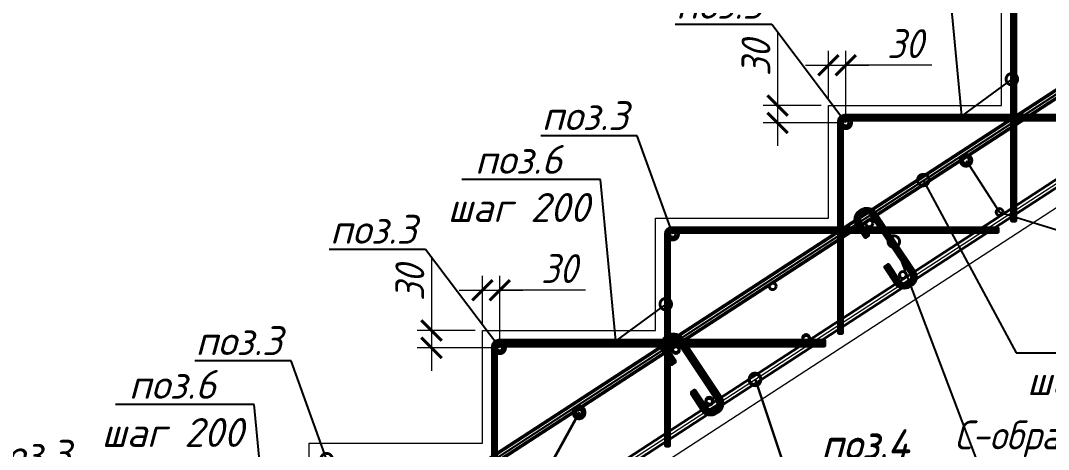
# Model space of a CAD drawing. Header units: millimetres. Extents: x 504091 to 2165846, y 135022 to 442887.
# Drawn here: x 1540402 to 1542184, y 250496 to 251239 of the extents above; entities that cross this region are included whole.
import ezdxf
from ezdxf import colors
from ezdxf.entities.mleader import LeaderData, LeaderLine
from ezdxf.math import Vec2, Vec3

# ---------------------------------------------------------------- set-up
doc = ezdxf.new("R2010")
doc.units = ezdxf.units.MM
doc.layers.get('Defpoints').update_dxf_attribs({"color": 255})
doc.layers.add('!Defpoints', color=255, linetype='Continuous', lineweight=5, plot=False)
for name, color, linetype, lineweight in [('Арматура 12', 26, 'Continuous', 50), ('КР_Арматура 12', 174, 'Continuous', 40), ('Монолит тонкий', 204, 'Continuous', 9), ('Размер', 7, 'Continuous', 13)]:
    doc.layers.add(name, color=color, linetype=linetype, lineweight=lineweight)
doc.layers.add('Контур', color=7, linetype='Continuous')
doc.styles.add('GOST 2.304_new', font='isocpeur.ttf', dxfattribs={"width": 0.9, "oblique": 15})
doc.dimstyles.new('SPDS 1_20', dxfattribs={"dimscale": 20, "dimtxt": 2.5, "dimasz": 1.77, "dimexe": 1.25, "dimexo": 0.625, "dimtad": 1, "dimdec": 0, "dimrnd": 0.001, "dimtxsty": 'GOST 2.304_new', "dimblk": 'ARCHTICK', "dimcen": 2.5, "dimdle": 2, "dimclrt": 256, "dimadec": 0, "dimazin": 2, "dimtfac": 0.75, "dimtdec": 0, "dimtmove": 1, "dimatfit": 3, "dimfxl": 0, "dimtolj": 1, "dimlwd": 9, "dimlwe": 9, "dimarcsym": 0})

# ---------------------------------------------------------------- blocks, each defined once
blk = doc.blocks.new('_DotSmall')
at = {"color": 0, "linetype": 'ByBlock', "lineweight": 35, "const_width": 0.5}
blk.add_lwpolyline([(-0.0625, 0, 1), (0.0625, 0, 1)], format="xyb", close=True, dxfattribs=at)
blk = doc.blocks.new('_ArchTick')
at = {"color": 0, "linetype": 'ByBlock', "const_width": 0.15}
blk.add_lwpolyline([(-0.5, -0.5), (0.5, 0.5)], dxfattribs=at)
blk = doc.blocks.new('*D5030')
at = {"layer": 'Defpoints', "color": 0, "lineweight": 20, "transparency": 16777216}
for p in [(1541232.7, 250771.8), (1541202.7, 250701.8), (1541232.7, 250671.8)]:
    blk.add_point(p, dxfattribs=at)
at = {"layer": 'Контур', "color": 0, "lineweight": 9, "transparency": 16777216}
for p, q in [((1541202.7, 250714.3), (1541202.7, 250796.8)), ((1541232.7, 250684.3), (1541232.7, 250796.8)), ((1541162.7, 250771.8), (1541272.7, 250771.8)), ((1541381.7, 250771.8), (1541232.7, 250771.8))]:
    blk.add_line(p, q, dxfattribs=at)
at = {"layer": 'Контур', "color": 0, "lineweight": 9, "transparency": 16777216, "xscale": 35.4, "yscale": 35.4, "zscale": 35.4, "rotation": 180}
blk.add_blockref('_ArchTick', (1541202.7, 250771.8), dxfattribs=at)
at = {"layer": 'Контур', "color": 0, "lineweight": 9, "transparency": 16777216, "xscale": 35.4, "yscale": 35.4, "zscale": 35.4}
blk.add_blockref('_ArchTick', (1541232.7, 250771.8), dxfattribs=at)
at = {"layer": 'Контур', "lineweight": 20, "transparency": 16777216, "insert": (1541335.5, 250809.3), "char_height": 50, "attachment_point": 5, "style": 'GOST 2.304_new'}
blk.add_mtext('\\A1;30', dxfattribs=at)
blk = doc.blocks.new('*D5031')
at = {"layer": 'Defpoints', "color": 0, "lineweight": 20, "transparency": 16777216}
for p in [(1541202.7, 250701.8), (1541114.4, 250671.8), (1541232.7, 250671.8)]:
    blk.add_point(p, dxfattribs=at)
at = {"layer": 'Контур', "color": 0, "lineweight": 9, "transparency": 16777216}
for p, q in [((1541114.4, 250830.3), (1541114.4, 250701.8)), ((1541114.4, 250741.8), (1541114.4, 250631.8)), ((1541190.2, 250701.8), (1541089.4, 250701.8)), ((1541220.2, 250671.8), (1541089.4, 250671.8))]:
    blk.add_line(p, q, dxfattribs=at)
at = {"layer": 'Контур', "color": 0, "lineweight": 9, "transparency": 16777216, "xscale": 35.4, "yscale": 35.4, "zscale": 35.4}
for p, rotation in [((1541114.4, 250701.8), 90), ((1541114.4, 250671.8), 270)]:
    blk.add_blockref('_ArchTick', p, dxfattribs=dict(at, rotation=rotation))
at = {"layer": 'Контур', "lineweight": 20, "transparency": 16777216, "insert": (1541076.9, 250784.1), "char_height": 50, "attachment_point": 5, "rotation": 90, "style": 'GOST 2.304_new'}
blk.add_mtext('\\A1;30', dxfattribs=at)
blk = doc.blocks.new('*D5032')
at = {"layer": 'Defpoints', "color": 0, "lineweight": 20, "transparency": 16777216}
for p in [(1541832.7, 251161.7), (1541802.7, 251091.8), (1541832.7, 251061.8)]:
    blk.add_point(p, dxfattribs=at)
at = {"layer": 'Контур', "color": 0, "lineweight": 9, "transparency": 16777216}
for p, q in [((1541802.7, 251104.3), (1541802.7, 251186.7)), ((1541832.7, 251074.3), (1541832.7, 251186.7)), ((1541762.7, 251161.7), (1541872.7, 251161.7)), ((1541981.7, 251161.7), (1541832.7, 251161.7))]:
    blk.add_line(p, q, dxfattribs=at)
at = {"layer": 'Контур', "color": 0, "lineweight": 9, "transparency": 16777216, "xscale": 35.4, "yscale": 35.4, "zscale": 35.4, "rotation": 180}
blk.add_blockref('_ArchTick', (1541802.7, 251161.7), dxfattribs=at)
at = {"layer": 'Контур', "color": 0, "lineweight": 9, "transparency": 16777216, "xscale": 35.4, "yscale": 35.4, "zscale": 35.4}
blk.add_blockref('_ArchTick', (1541832.7, 251161.7), dxfattribs=at)
at = {"layer": 'Контур', "lineweight": 20, "transparency": 16777216, "insert": (1541935.5, 251199.2), "char_height": 50, "attachment_point": 5, "style": 'GOST 2.304_new'}
blk.add_mtext('\\A1;30', dxfattribs=at)
blk = doc.blocks.new('*D5033')
at = {"layer": 'Defpoints', "color": 0, "lineweight": 20, "transparency": 16777216}
for p in [(1541802.7, 251091.8), (1541714.4, 251061.8), (1541832.7, 251061.8)]:
    blk.add_point(p, dxfattribs=at)
at = {"layer": 'Контур', "color": 0, "lineweight": 9, "transparency": 16777216}
for p, q in [((1541714.4, 251220.2), (1541714.4, 251091.8)), ((1541714.4, 251131.8), (1541714.4, 251021.8)), ((1541790.2, 251091.8), (1541689.4, 251091.8)), ((1541820.2, 251061.8), (1541689.4, 251061.8))]:
    blk.add_line(p, q, dxfattribs=at)
at = {"layer": 'Контур', "color": 0, "lineweight": 9, "transparency": 16777216, "xscale": 35.4, "yscale": 35.4, "zscale": 35.4}
for p, rotation in [((1541714.4, 251091.8), 90), ((1541714.4, 251061.8), 270)]:
    blk.add_blockref('_ArchTick', p, dxfattribs=dict(at, rotation=rotation))
at = {"layer": 'Контур', "lineweight": 20, "transparency": 16777216, "insert": (1541676.9, 251174), "char_height": 50, "attachment_point": 5, "rotation": 90, "style": 'GOST 2.304_new'}
blk.add_mtext('\\A1;30', dxfattribs=at)

msp = doc.modelspace()

# ---------------------------------------------------------------- linework, layer by layer
at = {"layer": '!Defpoints', "lineweight": 15, "ltscale": 100}
for p, q in [((1540347.6576, 249910.4127), (1543065.3933, 251676.6706)), ((1540347.6576, 249908.5884), (1543065.3933, 251674.8462)), ((1540612.7292, 249926.6706), (1543305.449, 251676.6706))]:
    msp.add_line(p, q, dxfattribs=at)
at = {"layer": 'Арматура 12', "lineweight": 53, "ltscale": 20}
for points in [[(1542132.6576, 251262.7302), (1542696.0467, 251262.7302), (1542696.0467, 251268.7302), (1542130.6576, 251268.7302, 0.414213562), (1542120.6576, 251258.7302), (1542120.6576, 250892.684), (1542126.6576, 250892.684), (1542126.6576, 251256.7302)], [(1541832.6576, 251067.7601), (1542396.0467, 251067.7601), (1542396.0467, 251073.7601), (1541830.6576, 251073.7601, 0.414213562), (1541820.6576, 251063.7601), (1541820.6576, 250697.7138), (1541826.6576, 250697.7138), (1541826.6576, 251061.7601)], [(1541876.8622, 250903.6777, 0.385584486), (1541863.5264, 250905.2672), (1541860.3302, 250903.1293, 0.414213562), (1541857.4404, 250888.564), (1541871.7061, 250866.9702), (1541866.7189, 250863.6343), (1541852.4532, 250885.2281, -0.414213562), (1541856.9944, 250908.1165), (1541860.1906, 250910.2544, -0.394921318), (1541881.8467, 250907.0178, -0.242110317)], [(1541532.6576, 250872.7899), (1542096.0467, 250872.7899), (1542096.0467, 250878.7899), (1541530.6576, 250878.7899, 0.414213562), (1541520.6576, 250868.7899), (1541520.6576, 250502.7436), (1541526.6576, 250502.7436), (1541526.6576, 250866.7899)], [(1541949.9221, 250805.2503), (1541950.8985, 250803.7906, -0.414213562), (1541946.3573, 250780.9022), (1541943.1611, 250778.7644, -0.414213562), (1541920.2727, 250783.3056), (1541900.903, 250812.4363), (1541905.8902, 250815.7721), (1541925.2599, 250786.6414, 0.414213562), (1541939.8252, 250783.7515), (1541943.0214, 250785.8894, 0.414213562), (1541945.9113, 250800.4547), (1541944.9349, 250801.9145)], [(1541541.4696, 250685.7059, 0.385584486), (1541528.1337, 250687.2953), (1541524.9375, 250685.1574, 0.414213562), (1541522.0477, 250670.5921), (1541536.3134, 250648.9983), (1541531.3262, 250645.6624), (1541517.0605, 250667.2562, -0.414213562), (1541521.6017, 250690.1446), (1541524.7979, 250692.2825, -0.394921318), (1541546.454, 250689.0459, -0.242110317)], [(1541541.4696, 250683.8815, 0.385584486), (1541528.1337, 250685.471), (1541524.9375, 250683.3331, 0.414213562), (1541522.0477, 250668.7678), (1541536.3134, 250647.174), (1541531.3262, 250643.8381), (1541517.0605, 250665.4319, -0.414213562), (1541521.6017, 250688.3203), (1541524.7979, 250690.4582, -0.394921318), (1541546.454, 250687.2216, -0.242110317)], [(1541232.6576, 250677.8198), (1541796.0467, 250677.8198), (1541796.0467, 250683.8198), (1541230.6576, 250683.8198, 0.414213562), (1541220.6576, 250673.8198), (1541220.6576, 250307.7735), (1541226.6576, 250307.7735), (1541226.6576, 250671.8198)], [(1541232.6576, 250675.9955), (1541796.0467, 250675.9955), (1541796.0467, 250681.9955), (1541230.6576, 250681.9955, 0.414213562), (1541220.6576, 250671.9955), (1541220.6576, 250305.9492), (1541226.6576, 250305.9492), (1541226.6576, 250669.9955)], [(1541614.5294, 250587.2784), (1541615.5058, 250585.8187, -0.414213562), (1541610.9646, 250562.9303), (1541607.7684, 250560.7925, -0.414213562), (1541584.88, 250565.3337), (1541565.5103, 250594.4644), (1541570.4975, 250597.8003), (1541589.8672, 250568.6695, 0.414213562), (1541604.4325, 250565.7797), (1541607.6287, 250567.9175, 0.414213562), (1541610.5186, 250582.4829), (1541609.5422, 250583.9426)], [(1541614.5294, 250585.4541), (1541615.5058, 250583.9944, -0.414213562), (1541610.9646, 250561.106), (1541607.7684, 250558.9681, -0.414213562), (1541584.88, 250563.5094), (1541565.5103, 250592.6401), (1541570.4975, 250595.9759), (1541589.8672, 250566.8452, 0.414213562), (1541604.4325, 250563.9553), (1541607.6287, 250566.0932, 0.414213562), (1541610.5186, 250580.6585), (1541609.5422, 250582.1183)]]:
    msp.add_lwpolyline(points, format="xyb", dxfattribs=at)
for points in [[(1541881.8467, 250907.0178), (1541950.0169, 250805.1011)], [(1541945.0309, 250801.7635), (1541876.8622, 250903.6777)], [(1541609.6382, 250583.7916), (1541541.4696, 250685.7059)], [(1541609.6382, 250581.9673), (1541541.4696, 250683.8815)], [(1541546.454, 250689.0459), (1541614.6242, 250587.1292)], [(1541546.454, 250687.2216), (1541614.6242, 250585.3049)]]:
    msp.add_lwpolyline(points, dxfattribs=at)
for centre in [(1541832.6576, 251061.7601), (1541532.6576, 250868.8198), (1541232.6576, 250671.8198), (1541232.6576, 250669.9955)]:
    msp.add_circle(centre, 6, dxfattribs=at)
at = {"layer": 'КР_Арматура 12', "ltscale": 12}
for p, q in [((1540350.759, 249919.5841), (1542978.6479, 251627.4504)), ((1540350.759, 249917.7598), (1542978.6479, 251625.6261)), ((1540609.4596, 249931.7014), (1543218.758, 251627.4858)), ((1540362.759, 249913.0713), (1542982.2047, 251615.4504)), ((1540362.759, 249911.247), (1542982.2047, 251613.6261)), ((1540773.768, 250024.174), (1543222.2603, 251615.4504))]:
    msp.add_line(p, q, dxfattribs=at)
for centre in [(1542041.1449, 250996.6994), (1542099.3522, 250907.136), (1541873.4485, 250887.7134), (1541931.6558, 250798.15), (1541705.7522, 250778.7275), (1541763.9595, 250689.1641), (1541763.9595, 250687.3398), (1541538.0558, 250669.7415), (1541538.0558, 250667.9172), (1541596.2631, 250580.1781), (1541596.2631, 250578.3538), (1541370.3595, 250560.7556), (1541370.3595, 250558.9313)]:
    msp.add_circle(centre, 6, dxfattribs=at)
at = {"layer": 'Монолит тонкий', "lineweight": 15, "ltscale": 100}
msp.add_line((1540802.6576, 250008.363), (1543061.938, 251476.6706), dxfattribs=at)
msp.add_lwpolyline([(1540302.6576, 250116.9093), (1540602.6576, 250116.9093), (1540602.6576, 250311.8795), (1540902.6576, 250311.8795), (1540902.6576, 250506.8496), (1541202.6576, 250506.8496), (1541202.6576, 250701.8198), (1541502.6576, 250701.8198), (1541502.6576, 250896.7899), (1541802.6576, 250896.7899), (1541802.6576, 251091.7601), (1542102.6576, 251091.7601), (1542102.6576, 251286.7302), (1542402.6576, 251286.7302), (1542402.6576, 251481.7004), (1542702.6576, 251481.7004), (1542702.6576, 251676.6706)], dxfattribs=at)

# ---------------------------------------------------------------- dimensions: what is measured, and where the dimension line sits
at = {"layer": 'Контур', "lineweight": 20}
for base, p1, p2, picture, middle in [((1541832.6576, 251161.7181), (1541802.6576, 251091.7601), (1541832.6576, 251061.7601), '*D5032', (1541935.4519, 251176.1649)), ((1541232.6576, 250771.7778), (1541202.6576, 250701.8198), (1541232.6576, 250671.8198), '*D5030', (1541335.4519, 250786.2246))]:
    dim = msp.add_linear_dim(base=base, p1=p1, p2=p2, dimstyle='SPDS 1_20', dxfattribs=at)
    dim.commit()
    dim.dimension.update_dxf_attribs({"geometry": picture, "text_midpoint": middle, "dimtype": 160})
for base, p1, p2, picture, middle in [((1541714.356, 251061.7601), (1541802.6576, 251091.7601), (1541832.6576, 251061.7601), '*D5033', (1541700.7755, 251174.0059)), ((1541114.356, 250671.8198), (1541202.6576, 250701.8198), (1541232.6576, 250671.8198), '*D5031', (1541100.7755, 250784.0656))]:
    dim = msp.add_linear_dim(base=base, p1=p1, p2=p2, angle=90, dimstyle='SPDS 1_20', dxfattribs=at)
    dim.commit()
    dim.dimension.update_dxf_attribs({"geometry": picture, "text_midpoint": middle, "dimtype": 160})

# ---------------------------------------------------------------- leaders
at = {"layer": 'Размер', "ltscale": 20}
ml = msp.add_multileader_mtext('Standard', dxfattribs=at)
ml.set_content('\\A1;{\\W1;поз.6\\Pшаг 200}', color=256, style='GOST 2.304_new')
ml.set_leader_properties()
ml.set_arrow_properties(name='DOTSMALL')
ml.build(insert=Vec2(0, 0))
ml.multileader.update_dxf_attribs({"text_left_attachment_type": 6, "text_right_attachment_type": 6, "dogleg_length": 4, "arrow_head_size": 40})
ctx = ml.context
ctx.base_point, ctx.char_height, ctx.arrow_head_size, ctx.landing_gap_size, ctx.plane_origin = Vec3(1541731.4862, 251353.466), 50, 40, 0, Vec3(1496030.0732, 542424.2204)
ctx.left_attachment, ctx.right_attachment, ctx.text_align_type = 6, 6, 1
notes = []
notes.append((ctx, [(0, (1, 1, 0), (1542007.2618, 251353.466), (-1, 0), 8, [(1, [(1542120.6576, 251137.528), (1542034.0517, 251073.7601)], 0, [])])]))
ctx.mtext.insert, ctx.mtext.rotation, ctx.mtext.width, ctx.mtext.alignment, ctx.mtext.flow_direction = Vec3(1541865.374, 251413.466), 6.283185307, 511.854399, 2, 5
ml = msp.add_multileader_mtext('Standard', dxfattribs=at)
ml.set_content('\\A1;{\\W1;поз.3}', color=256, style='GOST 2.304_new')
ml.set_leader_properties()
ml.set_arrow_properties(name='DOTSMALL')
ml.build(insert=Vec2(0, 0))
ml.multileader.update_dxf_attribs({"text_left_attachment_type": 6, "text_right_attachment_type": 6, "dogleg_length": 4, "arrow_head_size": 40})
ctx = ml.context
ctx.base_point, ctx.char_height, ctx.arrow_head_size, ctx.landing_gap_size, ctx.plane_origin = Vec3(1541530.9692, 251232.276), 50, 40, 0, Vec3(1495772.7868, 542397.5292)
ctx.left_attachment, ctx.right_attachment, ctx.text_align_type = 6, 6, 1
notes.append((ctx, [(0, (1, 1, 0), (1541704.2449, 251232.276), (-1, 0), 8, [(0, [(1541832.6576, 251061.7601)], 0, [])])]))
ctx.mtext.insert, ctx.mtext.rotation, ctx.mtext.width, ctx.mtext.alignment, ctx.mtext.flow_direction = Vec3(1541613.6071, 251292.276), 6.283185307, 511.854399, 2, 5
ml = msp.add_multileader_mtext('Standard', dxfattribs=at)
ml.set_content('\\A1;{\\W1;поз.3}', color=256, style='GOST 2.304_new')
ml.set_leader_properties()
ml.set_arrow_properties(name='DOTSMALL')
ml.build(insert=Vec2(0, 0))
ml.multileader.update_dxf_attribs({"text_left_attachment_type": 6, "text_right_attachment_type": 6, "dogleg_length": 4, "arrow_head_size": 40})
ctx = ml.context
ctx.base_point, ctx.char_height, ctx.arrow_head_size, ctx.landing_gap_size, ctx.plane_origin = Vec3(1541297.8766, 251039.3357), 50, 40, 0, Vec3(1495472.7868, 542204.5889)
ctx.left_attachment, ctx.right_attachment, ctx.text_align_type = 6, 6, 1
notes.append((ctx, [(0, (1, 1, 0), (1541471.1523, 251039.3357), (-1, 0), 8, [(0, [(1541532.6576, 250868.8198)], 0, [])])]))
ctx.mtext.insert, ctx.mtext.rotation, ctx.mtext.width, ctx.mtext.alignment, ctx.mtext.flow_direction = Vec3(1541380.5145, 251099.3357), 6.283185307, 511.854399, 2, 5
ml = msp.add_multileader_mtext('Standard', dxfattribs=at)
ml.set_content('\\A1;{\\W1;поз.6\\Pшаг 200}', color=256, style='GOST 2.304_new')
ml.set_leader_properties()
ml.set_arrow_properties(name='DOTSMALL')
ml.build(insert=Vec2(0, 0))
ml.multileader.update_dxf_attribs({"text_left_attachment_type": 6, "text_right_attachment_type": 6, "dogleg_length": 4, "arrow_head_size": 40})
ctx = ml.context
ctx.base_point, ctx.char_height, ctx.arrow_head_size, ctx.landing_gap_size, ctx.plane_origin = Vec3(1541131.4862, 250963.5257), 50, 40, 0, Vec3(1495430.0732, 542034.2801)
ctx.left_attachment, ctx.right_attachment, ctx.text_align_type = 6, 6, 1
notes.append((ctx, [(0, (1, 1, 0), (1541407.2618, 250963.5257), (-1, 0), 8, [(1, [(1541520.6576, 250747.5877), (1541434.0517, 250683.8198)], 0, [])])]))
ctx.mtext.insert, ctx.mtext.rotation, ctx.mtext.width, ctx.mtext.alignment, ctx.mtext.flow_direction = Vec3(1541265.374, 251023.5257), 6.283185307, 511.854399, 2, 5
ml = msp.add_multileader_mtext('Standard', dxfattribs=at)
ml.set_content('\\A1;{\\W1;поз.3\\Pшаг 200}', color=256, style='GOST 2.304_new')
ml.set_leader_properties()
ml.set_arrow_properties(name='DOTSMALL')
ml.build(insert=Vec2(0, 0))
ml.multileader.update_dxf_attribs({"text_left_attachment_type": 6, "text_right_attachment_type": 6, "dogleg_length": 4, "arrow_head_size": 40})
ctx = ml.context
ctx.base_point, ctx.char_height, ctx.arrow_head_size, ctx.landing_gap_size, ctx.plane_origin = Vec3(1542282.0275, 250852.98), 50, 40, 0, Vec3(1496582.0857, 541948.3947)
ctx.left_attachment, ctx.right_attachment, ctx.text_align_type = 6, 6, 1
notes.append((ctx, [(1, (1, 1, 0), (1542274.0275, 250852.98), (1, 0), 8, [(0, [(1542041.1449, 250996.6994), (1542099.3522, 250907.136)], 0, [])])]))
ctx.mtext.insert, ctx.mtext.rotation, ctx.mtext.width, ctx.mtext.alignment, ctx.mtext.flow_direction = Vec3(1542415.9153, 250912.98), 6.283185307, 511.854399, 2, 5
ml = msp.add_multileader_mtext('Standard', dxfattribs=at)
ml.set_content('\\A1;{\\W1;поз.5\\Pшаг 200}', color=256, style='GOST 2.304_new')
ml.set_leader_properties()
ml.set_arrow_properties(name='DOTSMALL')
ml.build(insert=Vec2(0, 0))
ml.multileader.update_dxf_attribs({"text_left_attachment_type": 6, "text_right_attachment_type": 6, "dogleg_length": 4, "arrow_head_size": 40})
ctx = ml.context
ctx.base_point, ctx.char_height, ctx.arrow_head_size, ctx.landing_gap_size, ctx.plane_origin = Vec3(1542135.7868, 250663.2934), 50, 40, 0, Vec3(1496435.845, 541758.7081)
ctx.left_attachment, ctx.right_attachment, ctx.text_align_type = 6, 6, 1
notes.append((ctx, [(1, (1, 1, 0), (1542127.7868, 250663.2934), (1, 0), 8, [(1, [(1541967.0984, 250962.7109)], 0, [])])]))
ctx.mtext.insert, ctx.mtext.rotation, ctx.mtext.width, ctx.mtext.alignment, ctx.mtext.flow_direction = Vec3(1542269.6747, 250723.2934), 6.283185307, 511.854399, 2, 5
ml = msp.add_multileader_mtext('Standard', dxfattribs=at)
ml.set_content('\\A1;{\\W1;поз.3}', color=256, style='GOST 2.304_new')
ml.set_leader_properties()
ml.set_arrow_properties(name='DOTSMALL')
ml.build(insert=Vec2(0, 0))
ml.multileader.update_dxf_attribs({"text_left_attachment_type": 6, "text_right_attachment_type": 6, "dogleg_length": 4, "arrow_head_size": 40})
ctx = ml.context
ctx.base_point, ctx.char_height, ctx.arrow_head_size, ctx.landing_gap_size, ctx.plane_origin = Vec3(1540930.9692, 250842.3357), 50, 40, 0, Vec3(1495172.7868, 542007.5889)
ctx.left_attachment, ctx.right_attachment, ctx.text_align_type = 6, 6, 1
notes.append((ctx, [(0, (1, 1, 0), (1541104.2449, 250842.3357), (-1, 0), 8, [(0, [(1541232.6576, 250671.8198)], 0, [])])]))
ctx.mtext.insert, ctx.mtext.rotation, ctx.mtext.width, ctx.mtext.alignment, ctx.mtext.flow_direction = Vec3(1541013.6071, 250902.3357), 6.283185307, 511.854399, 2, 5
ml = msp.add_multileader_mtext('Standard', dxfattribs=at)
ml.set_content('\\A1;С-образные стержни С-2 %%C8А240\\Pшаг 400х400\\Pв шахм. порядке ', color=256, style='GOST 2.304_new')
ml.set_leader_properties()
ml.set_arrow_properties(name='DOTSMALL')
ml.build(insert=Vec2(0, 0))
ml.multileader.update_dxf_attribs({"text_left_attachment_type": 6, "text_right_attachment_type": 6, "arrow_head_size": 40})
ctx = ml.context
ctx.base_point, ctx.char_height, ctx.arrow_head_size, ctx.landing_gap_size, ctx.plane_origin = Vec3(1542066.0902, 250480.9059), 50, 40, 0, Vec3(1545768.872, 280288.3778)
ctx.left_attachment, ctx.right_attachment, ctx.text_align_type = 6, 6, 1
notes.append((ctx, [(0, (1, 1, 0), (1542058.0902, 250480.9059), (1, 0), 8, [(0, [(1541915.9318, 250856.0594)], 0, [])])]))
ctx.mtext.insert, ctx.mtext.width, ctx.mtext.alignment, ctx.mtext.flow_direction = Vec3(1542367.0326, 250545.9059), 691.770084, 2, 5
ml = msp.add_multileader_mtext('Standard', dxfattribs=at)
ml.set_content('\\A1;{\\W1;поз.3}', color=256, style='GOST 2.304_new')
ml.set_leader_properties()
ml.set_arrow_properties(name='DOTSMALL')
ml.build(insert=Vec2(0, 0))
ml.multileader.update_dxf_attribs({"text_left_attachment_type": 6, "text_right_attachment_type": 6, "dogleg_length": 4, "arrow_head_size": 40})
ctx = ml.context
ctx.base_point, ctx.char_height, ctx.arrow_head_size, ctx.landing_gap_size, ctx.plane_origin = Vec3(1540697.8766, 250649.3954), 50, 40, 0, Vec3(1494872.7868, 541814.6486)
ctx.left_attachment, ctx.right_attachment, ctx.text_align_type = 6, 6, 1
notes.append((ctx, [(0, (1, 1, 0), (1540871.1523, 250649.3954), (-1, 0), 8, [(0, [(1540932.6576, 250478.8795)], 0, [])])]))
ctx.mtext.insert, ctx.mtext.rotation, ctx.mtext.width, ctx.mtext.alignment, ctx.mtext.flow_direction = Vec3(1540780.5145, 250709.3954), 6.283185307, 511.854399, 2, 5
ml = msp.add_multileader_mtext('Standard', dxfattribs=at)
ml.set_content('\\A1;{\\W1;поз.6\\Pшаг 200}', color=256, style='GOST 2.304_new')
ml.set_leader_properties()
ml.set_arrow_properties(name='DOTSMALL')
ml.build(insert=Vec2(0, 0))
ml.multileader.update_dxf_attribs({"text_left_attachment_type": 6, "text_right_attachment_type": 6, "dogleg_length": 4, "arrow_head_size": 40})
ctx = ml.context
ctx.base_point, ctx.char_height, ctx.arrow_head_size, ctx.landing_gap_size, ctx.plane_origin = Vec3(1540531.4862, 250573.5854), 50, 40, 0, Vec3(1494830.0732, 541644.3398)
ctx.left_attachment, ctx.right_attachment, ctx.text_align_type = 6, 6, 1
notes.append((ctx, [(0, (1, 1, 0), (1540807.2618, 250573.5854), (-1, 0), 8, [(1, [(1540920.6576, 250357.6474), (1540834.0517, 250293.8795)], 0, [])])]))
ctx.mtext.insert, ctx.mtext.rotation, ctx.mtext.width, ctx.mtext.alignment, ctx.mtext.flow_direction = Vec3(1540665.374, 250633.5854), 6.283185307, 511.854399, 2, 5
ml = msp.add_multileader_mtext('Standard', dxfattribs=at)
ml.set_content('\\A1;{\\W1;поз.4\\Pшаг 200}', color=256, style='GOST 2.304_new')
ml.set_leader_properties()
ml.set_arrow_properties(name='DOTSMALL')
ml.build(insert=Vec2(0, 0))
ml.multileader.update_dxf_attribs({"text_left_attachment_type": 6, "text_right_attachment_type": 6, "dogleg_length": 4, "arrow_head_size": 40})
ctx = ml.context
ctx.base_point, ctx.char_height, ctx.arrow_head_size, ctx.landing_gap_size, ctx.plane_origin = Vec3(1541732.5969, 250470.8487), 50, 40, 0, Vec3(1496316.965, 541510.606)
ctx.left_attachment, ctx.right_attachment, ctx.text_align_type = 6, 6, 1
notes.append((ctx, [(1, (1, 1, 0), (1541724.5969, 250470.8487), (1, 0), 8, [(1, [(1541675.3313, 250618.0405)], 0, [])])]))
ctx.mtext.insert, ctx.mtext.rotation, ctx.mtext.width, ctx.mtext.alignment, ctx.mtext.flow_direction = Vec3(1541866.4848, 250530.8487), 6.283185307, 511.854399, 2, 5
ml = msp.add_multileader_mtext('Standard', dxfattribs=at)
ml.set_content('\\A1;{\\W1;поз.4\\Pшаг 200}', color=256, style='GOST 2.304_new')
ml.set_leader_properties()
ml.set_arrow_properties(name='DOTSMALL')
ml.build(insert=Vec2(0, 0))
ml.multileader.update_dxf_attribs({"text_left_attachment_type": 6, "text_right_attachment_type": 6, "dogleg_length": 4, "arrow_head_size": 40})
ctx = ml.context
ctx.base_point, ctx.char_height, ctx.arrow_head_size, ctx.landing_gap_size, ctx.plane_origin = Vec3(1541732.5969, 250469.0244), 50, 40, 0, Vec3(1496316.965, 541508.7817)
ctx.left_attachment, ctx.right_attachment, ctx.text_align_type = 6, 6, 1
notes.append((ctx, [(1, (1, 1, 0), (1541724.5969, 250469.0244), (1, 0), 8, [(1, [(1541675.3313, 250616.2162)], 0, [])])]))
ctx.mtext.insert, ctx.mtext.rotation, ctx.mtext.width, ctx.mtext.alignment, ctx.mtext.flow_direction = Vec3(1541866.4848, 250529.0244), 6.283185307, 511.854399, 2, 5
ml = msp.add_multileader_mtext('Standard', dxfattribs=at)
ml.set_content('\\A1;{\\W1;поз.3\\Pшаг 200}', color=256, style='GOST 2.304_new')
ml.set_leader_properties()
ml.set_arrow_properties(name='DOTSMALL')
ml.build(insert=Vec2(0, 0))
ml.multileader.update_dxf_attribs({"text_left_attachment_type": 6, "text_right_attachment_type": 6, "dogleg_length": 4, "arrow_head_size": 40})
ctx = ml.context
ctx.base_point, ctx.char_height, ctx.arrow_head_size, ctx.landing_gap_size, ctx.plane_origin = Vec3(1541467.0409, 250329.1969), 50, 40, 0, Vec3(1495767.0991, 541424.6116)
ctx.left_attachment, ctx.right_attachment, ctx.text_align_type = 6, 6, 1
notes.append((ctx, [(1, (1, 1, 0), (1541459.0409, 250329.1969), (1, 0), 8, [(0, [(1541370.3595, 250560.7556), (1541260.8705, 250362.2062)], 0, [])])]))
ctx.mtext.insert, ctx.mtext.rotation, ctx.mtext.width, ctx.mtext.alignment, ctx.mtext.flow_direction = Vec3(1541600.9288, 250389.1969), 6.283185307, 511.854399, 2, 5
ml = msp.add_multileader_mtext('Standard', dxfattribs=at)
ml.set_content('\\A1;{\\W1;поз.3\\Pшаг 200}', color=256, style='GOST 2.304_new')
ml.set_leader_properties()
ml.set_arrow_properties(name='DOTSMALL')
ml.build(insert=Vec2(0, 0))
ml.multileader.update_dxf_attribs({"text_left_attachment_type": 6, "text_right_attachment_type": 6, "dogleg_length": 4, "arrow_head_size": 40})
ctx = ml.context
ctx.base_point, ctx.char_height, ctx.arrow_head_size, ctx.landing_gap_size, ctx.plane_origin = Vec3(1541467.0409, 250327.3726), 50, 40, 0, Vec3(1495767.0991, 541422.7873)
ctx.left_attachment, ctx.right_attachment, ctx.text_align_type = 6, 6, 1
notes.append((ctx, [(1, (1, 1, 0), (1541459.0409, 250327.3726), (1, 0), 8, [(0, [(1541370.3595, 250558.9313), (1541260.8705, 250360.3819)], 0, [])])]))
ctx.mtext.insert, ctx.mtext.rotation, ctx.mtext.width, ctx.mtext.alignment, ctx.mtext.flow_direction = Vec3(1541600.9288, 250387.3726), 6.283185307, 511.854399, 2, 5
ml = msp.add_multileader_mtext('Standard', dxfattribs=at)
ml.set_content('\\A1;{\\W1;поз.3}', color=256, style='GOST 2.304_new')
ml.set_leader_properties()
ml.set_arrow_properties(name='DOTSMALL')
ml.build(insert=Vec2(0, 0))
ml.multileader.update_dxf_attribs({"text_left_attachment_type": 6, "text_right_attachment_type": 6, "dogleg_length": 4, "arrow_head_size": 40})
ctx = ml.context
ctx.base_point, ctx.char_height, ctx.arrow_head_size, ctx.landing_gap_size, ctx.plane_origin = Vec3(1540330.9692, 250452.3954), 50, 40, 0, Vec3(1494572.7868, 541617.6486)
ctx.left_attachment, ctx.right_attachment, ctx.text_align_type = 6, 6, 1
notes.append((ctx, [(0, (1, 1, 0), (1540504.2449, 250452.3954), (-1, 0), 8, [(0, [(1540632.6576, 250281.8795)], 0, [])])]))
ctx.mtext.insert, ctx.mtext.rotation, ctx.mtext.width, ctx.mtext.alignment, ctx.mtext.flow_direction = Vec3(1540413.6071, 250512.3954), 6.283185307, 511.854399, 2, 5
for ctx, leaders in notes:
    for number, flags, end, landing, length, lines in leaders:
        leader = LeaderData()
        leader.index, (leader.has_last_leader_line, leader.has_dogleg_vector, leader.attachment_direction) = number, flags
        leader.last_leader_point, leader.dogleg_vector, leader.dogleg_length = Vec3(end), Vec3(landing), length
        for number, points, colour, breaks in lines:
            line = LeaderLine()
            line.index, line.vertices, line.color, line.breaks = number, Vec3.list(points), colors.encode_raw_color(colour), breaks
            leader.lines.append(line)
        ctx.leaders.append(leader)

doc.saveas('drawing.dxf')
